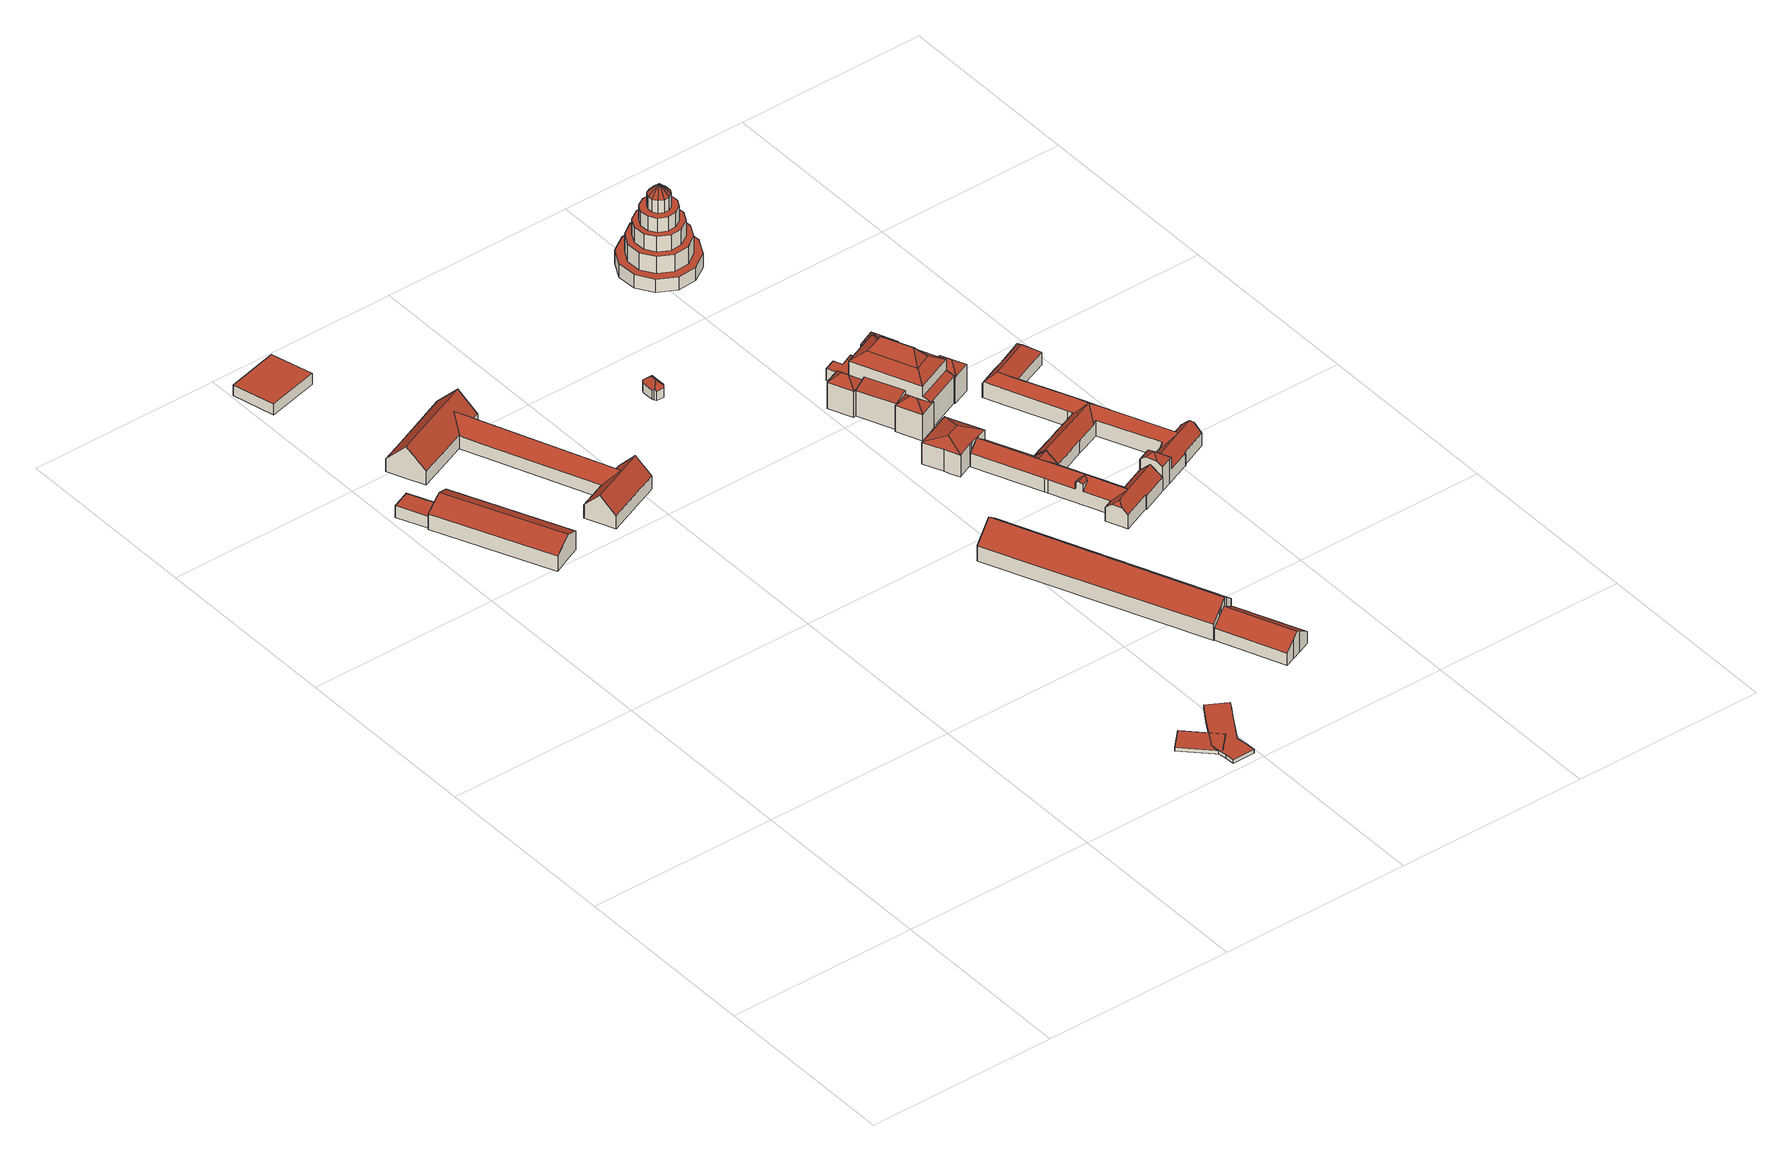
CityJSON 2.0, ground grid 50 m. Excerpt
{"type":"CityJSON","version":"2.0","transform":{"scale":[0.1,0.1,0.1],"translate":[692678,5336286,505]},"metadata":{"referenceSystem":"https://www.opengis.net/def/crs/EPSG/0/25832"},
"CityObjects":{
"building1":{"type":"Building","attributes":{"Gemeindeschluessel":"09162000","HoeheDach":"509.644","HoeheGrund":"506.340","Methode":"1000","NiedrigsteTraufeDesGebaeudes":"509.644","Geometrietyp2DReferenz":"3000","function":"51009_1610","roofType":"1000","measuredHeight":3.3},"geometry":[{"type":"Solid","lod":"2","boundaries":[[[[0,1,2,3]],[[4,0,3,5]],[[6,7,8,9]],[[10,6,9,11]],[[7,4,5,8]],[[1,10,11,2]],[[4,7,6,10,1,0]],[[11,9,8,5,3,2]]]],"semantics":{"surfaces":[{"type":"WallSurface"},{"type":"RoofSurface","Dachneigung":"90.000","Dachorientierung":"-1.000","Flaeche":"41.253","Z_MAX":"3.304","Z_MAX_ASL":"509.644","Z_MIN":"3.304","Z_MIN_ASL":"509.644"},{"type":"GroundSurface"}],"values":[[0,0,0,0,0,0,1,2]]}}]},
"building2":{"type":"Building","attributes":{"Gemeindeschluessel":"09162000","HoeheDach":"512.560","HoeheGrund":"505.940","Methode":"2000","NiedrigsteTraufeDesGebaeudes":"510.292","Geometrietyp2DReferenz":"3000","function":"51009_1610","roofType":"3100","measuredHeight":6.62},"geometry":[{"type":"Solid","lod":"2","boundaries":[[[[12,13,14,15]],[[16,17,13,12,18,19]],[[20,21,17,16]],[[21,20,22,23]],[[17,21,23,24,14,13]],[[25,26,15,14,24,23,22,27]],[[19,18,26,25]],[[27,22,20,16,19,25]],[[18,12,15,26]]]],"semantics":{"surfaces":[{"type":"WallSurface"},{"type":"RoofSurface","Dachneigung":"66.717","Dachorientierung":"245.945","Flaeche":"186.468","Z_MAX":"6.620","Z_MAX_ASL":"512.560","Z_MIN":"4.352","Z_MIN_ASL":"510.292"},{"type":"RoofSurface","Dachneigung":"68.609","Dachorientierung":"65.945","Flaeche":"114.919","Z_MAX":"6.620","Z_MAX_ASL":"512.560","Z_MIN":"5.330","Z_MIN_ASL":"511.270"},{"type":"GroundSurface"}],"values":[[0,1,2,0,0,3,0,0,0]]}}]},
"building3":{"type":"Building","attributes":{"Gemeindeschluessel":"09162000","HoeheDach":"509.440","HoeheGrund":"506.270","Methode":"2000","NiedrigsteTraufeDesGebaeudes":"509.440","Geometrietyp2DReferenz":"3000","function":"51009_1610","roofType":"1000","measuredHeight":3.17},"geometry":[{"type":"Solid","lod":"2","boundaries":[[[[28,29,30,31]],[[32,29,28,33]],[[29,32,34,30]],[[32,33,35,34]],[[33,28,31,35]],[[35,31,30,34]]]],"semantics":{"surfaces":[{"type":"WallSurface"},{"type":"RoofSurface","Dachneigung":"90.000","Dachorientierung":"-1.000","Flaeche":"156.840","Z_MAX":"3.170","Z_MAX_ASL":"509.440","Z_MIN":"3.170","Z_MIN_ASL":"509.440"},{"type":"GroundSurface"}],"values":[[0,1,0,0,0,2]]}}]},
"building4":{"type":"Building","attributes":{"Gemeindeschluessel":"09162000","HoeheDach":"515.370","HoeheGrund":"506.480","Methode":"2000","NiedrigsteTraufeDesGebaeudes":"510.100","Geometrietyp2DReferenz":"3000","function":"31001_2000","roofType":"3100","measuredHeight":8.89,"storeysAboveGround":2},"geometry":[{"type":"Solid","lod":"2","boundaries":[[[[36,37,38,39]],[[40,41,42,43,44,45,46,47]],[[46,48,47]],[[49,50,51,52,53,54,55,56,57,58,59,60]],[[39,61,54,53,62,36]],[[63,64,65,66,67,68,69,70,71,72]],[[73,74,75]],[[43,42,76,77,78,75,74,45,44]],[[79,80,81,82,66,65,64,63,72,83]],[[84,77,76]],[[85,86,87,88,62,53,52,51,50,49,60,89]],[[41,40,90,91,92,93]],[[80,79,83,94,92,91,90,95,96,97,98,99,100,59,58,57,56,55,54,61,39,38,101,102,103,104,105,106,82,81]],[[99,107,89,60,59,100]],[[77,84,105,104,103,78]],[[83,72,71,93,92,94]],[[82,106,105,84,67,66]],[[108,109,48,46,45,74,73,37,36,62,88,87,86,85,89,107]],[[75,78,103,102,101,38,37,73]],[[98,97,109,108,107,99]],[[95,90,40,47,48,109,97,96]],[[70,69,68,67,84,76,42,41,93,71]]]],"semantics":{"surfaces":[{"type":"WallSurface"},{"type":"RoofSurface","Dachneigung":"44.004","Dachorientierung":"248.010","Flaeche":"182.766","Z_MAX":"7.010","Z_MAX_ASL":"513.490","Z_MIN":"3.620","Z_MIN_ASL":"510.100"},{"type":"RoofSurface","Dachneigung":"90.000","Dachorientierung":"-1.000","Flaeche":"0.086","Z_MAX":"3.620","Z_MAX_ASL":"510.100","Z_MIN":"3.620","Z_MIN_ASL":"510.100"},{"type":"RoofSurface","Dachneigung":"44.211","Dachorientierung":"157.287","Flaeche":"96.046","Z_MAX":"7.890","Z_MAX_ASL":"514.370","Z_MIN":"3.671","Z_MIN_ASL":"510.151"},{"type":"RoofSurface","Dachneigung":"90.000","Dachorientierung":"-1.000","Flaeche":"0.467","Z_MAX":"3.620","Z_MAX_ASL":"510.100","Z_MIN":"3.620","Z_MIN_ASL":"510.100"},{"type":"RoofSurface","Dachneigung":"44.015","Dachorientierung":"68.011","Flaeche":"182.941","Z_MAX":"7.010","Z_MAX_ASL":"513.490","Z_MIN":"3.620","Z_MIN_ASL":"510.100"},{"type":"RoofSurface","Dachneigung":"89.784","Dachorientierung":"-1.000","Flaeche":"0.054","Z_MAX":"3.627","Z_MAX_ASL":"510.107","Z_MIN":"3.620","Z_MIN_ASL":"510.100"},{"type":"RoofSurface","Dachneigung":"44.772","Dachorientierung":"337.247","Flaeche":"173.576","Z_MAX":"8.890","Z_MAX_ASL":"515.370","Z_MIN":"3.670","Z_MIN_ASL":"510.150"},{"type":"GroundSurface"},{"type":"RoofSurface","Dachneigung":"44.773","Dachorientierung":"157.251","Flaeche":"156.733","Z_MAX":"8.890","Z_MAX_ASL":"515.370","Z_MIN":"3.620","Z_MIN_ASL":"510.100"},{"type":"RoofSurface","Dachneigung":"44.216","Dachorientierung":"337.285","Flaeche":"81.084","Z_MAX":"7.890","Z_MAX_ASL":"514.370","Z_MIN":"3.620","Z_MIN_ASL":"510.100"}],"values":[[0,1,2,0,0,3,4,5,0,6,7,0,8,0,0,0,0,9,0,0,0,10]]}}]},
"building5":{"type":"Building","attributes":{"Gemeindeschluessel":"09162000","HoeheDach":"507.470","HoeheGrund":"505.572","Methode":"2000","NiedrigsteTraufeDesGebaeudes":"507.470","Geometrietyp2DReferenz":"3000","function":"53001_1800","roofType":"1000","measuredHeight":1.9},"geometry":[{"type":"Solid","lod":"2","boundaries":[[[[110,111,112,113]],[[114,110,113,115]],[[116,111,110,114]],[[112,117,115,113]],[[111,116,117,112]],[[116,114,115,117]]]],"semantics":{"surfaces":[{"type":"WallSurface"},{"type":"RoofSurface","Dachneigung":"90.000","Dachorientierung":"-1.000","Flaeche":"64.745","Z_MAX":"1.898","Z_MAX_ASL":"507.470","Z_MIN":"1.898","Z_MIN_ASL":"507.470"},{"type":"GroundSurface"}],"values":[[0,0,1,2,0,0]]}}]},
"building6":{"type":"Building","attributes":{"Gemeindeschluessel":"09162000","HoeheDach":"507.580","HoeheGrund":"507.420","Methode":"2000","NiedrigsteTraufeDesGebaeudes":"507.580","Geometrietyp2DReferenz":"3000","function":"53001_1800","roofType":"1000","measuredHeight":0.16},"geometry":[{"type":"Solid","lod":"2","boundaries":[[[[118,119,120,121]],[[122,123,124,125]],[[126,127,128,129]],[[130,131,132,133,121,120,125,124,134,135,136,137,138,129,128,139,140,141,142,143]],[[144,145,141,140]],[[146,147,135,134]],[[147,148,136,135]],[[148,149,137,136]],[[150,151,132,131]],[[145,152,142,141]],[[152,153,143,142]],[[154,150,131,130]],[[123,146,134,124]],[[155,118,121,133]],[[151,155,133,132]],[[153,152,145,144,156,127,126,157,149,148,147,146,123,122,119,118,155,151,150,154]],[[149,157,138,137]],[[156,144,140,139]],[[130,143,153,154]],[[127,156,139,128]],[[157,126,129,138]],[[119,122,125,120]]]],"semantics":{"surfaces":[{"type":"WallSurface"},{"type":"GroundSurface"},{"type":"RoofSurface","Dachneigung":"90.000","Dachorientierung":"-1.000","Flaeche":"121.325","Z_MAX":"0.160","Z_MAX_ASL":"507.580","Z_MIN":"0.160","Z_MIN_ASL":"507.580"}],"values":[[0,0,0,1,0,0,0,0,0,0,0,0,0,0,0,2,0,0,0,0,0,0]]}}]},
"building7":{"type":"Building","attributes":{"Gemeindeschluessel":"09162000","HoeheDach":"515.460","HoeheGrund":"506.770","Methode":"2000","NiedrigsteTraufeDesGebaeudes":"511.047","Geometrietyp2DReferenz":"3000","function":"31001_9998","roofType":"3100","measuredHeight":8.69},"geometry":[{"type":"Solid","lod":"2","boundaries":[[[[158,159,160,161,162,163]],[[164,165,166,163,162,167]],[[168,169,170,171]],[[172,173,174,175,160,159]],[[176,171,170,164,167,162,161,160,175,174,177,178]],[[177,174,173,179]],[[178,180,181,182,176]],[[165,169,168,182,181,172,159,158,163,166]],[[179,180,178,177]],[[180,179,173,172,181]],[[169,165,164,170]],[[182,168,171,176]]]],"semantics":{"surfaces":[{"type":"WallSurface"},{"type":"GroundSurface"},{"type":"RoofSurface","Dachneigung":"50.920","Dachorientierung":"247.072","Flaeche":"407.867","Z_MAX":"8.690","Z_MAX_ASL":"515.460","Z_MIN":"4.277","Z_MIN_ASL":"511.047"},{"type":"RoofSurface","Dachneigung":"50.917","Dachorientierung":"67.073","Flaeche":"214.789","Z_MAX":"8.690","Z_MAX_ASL":"515.460","Z_MIN":"6.427","Z_MIN_ASL":"513.197"}],"values":[[0,0,0,0,1,0,0,2,0,3,0,0]]}}]},
"building8":{"type":"Building","attributes":{"Gemeindeschluessel":"09162000","HoeheDach":"510.832","HoeheGrund":"506.540","Methode":"1000","NiedrigsteTraufeDesGebaeudes":"509.058","Geometrietyp2DReferenz":"3000","function":"31001_2000","roofType":"3200","measuredHeight":4.29,"storeysAboveGround":1},"geometry":[{"type":"Solid","lod":"2","boundaries":[[[[183,184,185,186,187]],[[188,189,190,191,192,193]],[[194,195,196,197,198,199]],[[189,188,200,201,202,203,204,186,185,197,196,195,205,190]],[[206,207,208,183,187,209,210,211]],[[212,191,190,205]],[[184,198,197,185]],[[191,212,194,199,208,207,192]],[[209,187,186,204]],[[193,192,207,206,213]],[[210,209,204,203]],[[194,212,205,195]],[[193,213,200,188]],[[200,213,206,211,202,201]],[[199,198,184,183,208]],[[211,210,203,202]]]],"semantics":{"surfaces":[{"type":"WallSurface"},{"type":"GroundSurface"},{"type":"RoofSurface","Dachneigung":"43.769","Dachorientierung":"270.134","Flaeche":"7.713","Z_MAX":"4.292","Z_MAX_ASL":"510.832","Z_MIN":"2.553","Z_MIN_ASL":"509.093"},{"type":"RoofSurface","Dachneigung":"43.753","Dachorientierung":"90.131","Flaeche":"7.471","Z_MAX":"4.292","Z_MAX_ASL":"510.832","Z_MIN":"2.542","Z_MIN_ASL":"509.082"},{"type":"RoofSurface","Dachneigung":"43.788","Dachorientierung":"180.156","Flaeche":"3.555","Z_MAX":"4.292","Z_MAX_ASL":"510.832","Z_MIN":"2.553","Z_MIN_ASL":"509.093"},{"type":"RoofSurface","Dachneigung":"43.767","Dachorientierung":"0.176","Flaeche":"3.536","Z_MAX":"4.292","Z_MAX_ASL":"510.832","Z_MIN":"2.518","Z_MIN_ASL":"509.058"}],"values":[[0,0,0,1,2,0,0,3,0,4,0,0,0,0,5,0]]}}]},
"building9":{"type":"Building","attributes":{"Gemeindeschluessel":"09162000","HoeheDach":"513.392","HoeheGrund":"506.926","Methode":"1000","NiedrigsteTraufeDesGebaeudes":"510.269","Geometrietyp2DReferenz":"3000","function":"31001_2000","roofType":"3100","measuredHeight":6.47},"geometry":[{"type":"Solid","lod":"2","boundaries":[[[[214,215,216,217]],[[218,219,220,221]],[[219,218,222,223,224,225,226,227,228]],[[229,230,231,232]],[[226,225,233,234]],[[230,227,226,234,231]],[[225,224,235,233]],[[215,236,237,216]],[[214,228,227,230,229,236,215]],[[219,228,214,217,220]],[[234,233,235,238,239,221,220,217,216,237,232,231]],[[223,222,239,238]],[[224,223,238,235]],[[222,218,221,239]],[[236,229,232,237]]]],"semantics":{"surfaces":[{"type":"WallSurface"},{"type":"RoofSurface","Dachneigung":"55.209","Dachorientierung":"67.307","Flaeche":"102.122","Z_MAX":"6.466","Z_MAX_ASL":"513.392","Z_MIN":"3.346","Z_MIN_ASL":"510.272"},{"type":"RoofSurface","Dachneigung":"55.209","Dachorientierung":"247.307","Flaeche":"102.201","Z_MAX":"6.466","Z_MAX_ASL":"513.392","Z_MIN":"3.343","Z_MIN_ASL":"510.269"},{"type":"GroundSurface"}],"values":[[0,0,1,0,0,0,0,0,2,0,3,0,0,0,0]]}}]},
"building10":{"type":"Building","attributes":{"Gemeindeschluessel":"09162000","HoeheDach":"514.370","HoeheGrund":"506.710","Methode":"2000","NiedrigsteTraufeDesGebaeudes":"512.752","Geometrietyp2DReferenz":"3000","function":"31001_9998","roofType":"3200","measuredHeight":7.66,"storeysAboveGround":2},"geometry":[{"type":"Solid","lod":"2","boundaries":[[[[240,241,242,243]],[[244,245,240]],[[246,247,248,249,250,251,252,253,254,255,256,257,258,259,243,242]],[[260,261,255,254,253,262]],[[263,264,265,266,260,262,267]],[[267,262,253,252]],[[241,268,246,242]],[[244,240,243,259,258,257,269,270]],[[271,268,241,240,245,266,265,272]],[[250,264,263,267,252,251]],[[273,269,257,256,255,261]],[[271,272,248,247]],[[268,271,247,246]],[[249,248,272,265,264,250]],[[245,244,270,269,273,261,260,266]]]],"semantics":{"surfaces":[{"type":"WallSurface"},{"type":"RoofSurface","Dachneigung":"64.042","Dachorientierung":"66.395","Flaeche":"18.081","Z_MAX":"7.660","Z_MAX_ASL":"514.370","Z_MIN":"6.082","Z_MIN_ASL":"512.792"},{"type":"GroundSurface"},{"type":"RoofSurface","Dachneigung":"64.053","Dachorientierung":"246.360","Flaeche":"18.290","Z_MAX":"7.660","Z_MAX_ASL":"514.370","Z_MIN":"6.048","Z_MIN_ASL":"512.758"},{"type":"RoofSurface","Dachneigung":"72.540","Dachorientierung":"159.054","Flaeche":"37.569","Z_MAX":"7.660","Z_MAX_ASL":"514.370","Z_MIN":"6.076","Z_MIN_ASL":"512.786"},{"type":"RoofSurface","Dachneigung":"72.538","Dachorientierung":"339.051","Flaeche":"37.857","Z_MAX":"7.660","Z_MAX_ASL":"514.370","Z_MIN":"6.042","Z_MIN_ASL":"512.752"}],"values":[[0,1,2,0,3,0,0,0,4,0,0,0,0,0,5]]}}]},
"building11":{"type":"Building","attributes":{"Gemeindeschluessel":"09162000","HoeheDach":"512.940","HoeheGrund":"506.550","Methode":"2000","NiedrigsteTraufeDesGebaeudes":"510.151","Geometrietyp2DReferenz":"3000","function":"31001_3041","roofType":"3100","measuredHeight":6.39,"storeysAboveGround":1},"geometry":[{"type":"Solid","lod":"2","boundaries":[[[[274,275,276,277,278,279,280]],[[281,282,283,284]],[[285,284,283,286,287,288,289,274,280,290,291,292,293,294,295,296,297]],[[298,299,300]],[[277,301,278]],[[302,303,304,305,306]],[[275,302,306,276]],[[307,308,287,286]],[[285,297,309,310]],[[304,303,289,288]],[[311,291,290,312]],[[313,299,298,314]],[[313,315,316,310,317]],[[309,318,319,317,310]],[[292,320,321,322,293]],[[279,312,290,280]],[[323,316,315]],[[319,324,325,326,327,322,321,317]],[[287,308,305,304,288]],[[326,325,296,295]],[[319,318,324]],[[315,313,314,323]],[[327,326,295,294]],[[282,307,286,283]],[[328,317,321,320]],[[322,327,294,293]],[[296,325,324,318,309,297]],[[305,308,307,282,281,300,299,313,306]],[[277,276,306,301]],[[323,314,298,300,281,284,285,310,316]],[[317,328,311,312,279,278,301,306,313]],[[275,274,289,303,302]],[[292,291,311,328,320]]]],"semantics":{"surfaces":[{"type":"WallSurface"},{"type":"GroundSurface"},{"type":"RoofSurface","Dachneigung":"51.043","Dachorientierung":"66.958","Flaeche":"62.356","Z_MAX":"6.390","Z_MAX_ASL":"512.940","Z_MIN":"3.601","Z_MIN_ASL":"510.151"},{"type":"RoofSurface","Dachneigung":"48.278","Dachorientierung":"336.864","Flaeche":"7.133","Z_MAX":"6.390","Z_MAX_ASL":"512.940","Z_MIN":"3.607","Z_MIN_ASL":"510.157"},{"type":"RoofSurface","Dachneigung":"53.199","Dachorientierung":"336.958","Flaeche":"2.931","Z_MAX":"6.390","Z_MAX_ASL":"512.940","Z_MIN":"5.640","Z_MIN_ASL":"512.190"},{"type":"RoofSurface","Dachneigung":"47.752","Dachorientierung":"246.958","Flaeche":"32.412","Z_MAX":"6.390","Z_MAX_ASL":"512.940","Z_MIN":"3.861","Z_MIN_ASL":"510.411"},{"type":"RoofSurface","Dachneigung":"49.569","Dachorientierung":"336.864","Flaeche":"14.924","Z_MAX":"6.390","Z_MAX_ASL":"512.940","Z_MIN":"3.861","Z_MIN_ASL":"510.411"},{"type":"RoofSurface","Dachneigung":"51.080","Dachorientierung":"156.864","Flaeche":"59.711","Z_MAX":"6.390","Z_MAX_ASL":"512.940","Z_MIN":"3.880","Z_MIN_ASL":"510.430"},{"type":"RoofSurface","Dachneigung":"48.817","Dachorientierung":"246.958","Flaeche":"1.773","Z_MAX":"6.390","Z_MAX_ASL":"512.940","Z_MIN":"5.383","Z_MIN_ASL":"511.933"},{"type":"RoofSurface","Dachneigung":"53.199","Dachorientierung":"156.958","Flaeche":"2.931","Z_MAX":"6.390","Z_MAX_ASL":"512.940","Z_MIN":"5.640","Z_MIN_ASL":"512.190"},{"type":"RoofSurface","Dachneigung":"46.401","Dachorientierung":"336.864","Flaeche":"33.022","Z_MAX":"6.390","Z_MAX_ASL":"512.940","Z_MIN":"3.700","Z_MIN_ASL":"510.250"},{"type":"RoofSurface","Dachneigung":"47.752","Dachorientierung":"246.958","Flaeche":"99.200","Z_MAX":"6.390","Z_MAX_ASL":"512.940","Z_MIN":"3.889","Z_MIN_ASL":"510.439"},{"type":"RoofSurface","Dachneigung":"48.666","Dachorientierung":"156.864","Flaeche":"6.930","Z_MAX":"6.390","Z_MAX_ASL":"512.940","Z_MIN":"4.010","Z_MIN_ASL":"510.560"},{"type":"RoofSurface","Dachneigung":"51.043","Dachorientierung":"66.958","Flaeche":"83.285","Z_MAX":"6.390","Z_MAX_ASL":"512.940","Z_MIN":"3.657","Z_MIN_ASL":"510.207"}],"values":[[0,0,1,0,0,2,3,0,0,0,0,4,5,6,0,0,0,7,0,0,8,9,0,0,10,0,0,11,12,0,13,0,0]]}}]},
"building12":{"type":"Building","attributes":{"Gemeindeschluessel":"09162000","HoeheDach":"521.872","HoeheGrund":"505.524","Methode":"2000","NiedrigsteTraufeDesGebaeudes":"508.850","Geometrietyp2DReferenz":"3000","function":"31001_2000","roofType":"3400","measuredHeight":16.35,"storeysAboveGround":2},"address":[{"country":"Germany","locality":"München","thoroughfareName":"Englischer Garten 3"}],"geometry":[{"type":"Solid","lod":"2","boundaries":[[[[329,330,331,332]],[[333,334,335,336]],[[337,338,339,340,341]],[[342,343,344,345]],[[346,347,348,349,350]],[[351,352,353]],[[354,355,356,349,348]],[[343,357,358,344]],[[359,349,356]],[[354,360,361,362]],[[332,363,329]],[[364,365,366,367]],[[368,369,370,371]],[[372,368,371,373]],[[374,375,376,377]],[[374,377,378]],[[338,379,351,353,339]],[[380,381,382,383]],[[384,385,343,342]],[[369,386,352,351,379,387,370]],[[356,341,388,359]],[[389,338,337,390]],[[330,391,331]],[[385,384,392,393,378]],[[347,346,360]],[[330,329,394,395]],[[360,354,348,347]],[[396,397,398,399]],[[378,377,357,343,385]],[[400,401,402,369,368,372,334,333,403,381,380]],[[381,403,404,382]],[[363,391,405,406]],[[334,372,373,335]],[[407,355,354,362]],[[408,409,393,392,342,345]],[[330,395,405,391]],[[332,331,391,363]],[[393,410,406,405,411,412,375,374,378]],[[361,360,346,350,396,399]],[[376,412,413,414,415]],[[416,386,369,402]],[[417,415,414,364,367]],[[349,359,388,340,416,395,394,418,350]],[[419,409,408,420]],[[421,365,422]],[[329,363,406,394]],[[397,419,420,398]],[[394,406,410,418]],[[375,412,376]],[[414,413,422,365,364]],[[409,419,397,396,350,418,410,393]],[[365,421,423,400,380,383,366]],[[340,339,353,352,386,416]],[[358,357,377,376,415,417]],[[398,420,408,345,344,358,417,367,366,383,382,404,336,335,373,371,370,387,389,390,407,362,361,399]],[[388,341,340]],[[379,338,389,387]],[[390,337,341,356,355,407]],[[423,411,401,400]],[[412,411,423,421,422,413]],[[403,333,336,404]],[[411,405,395,416,402,401]],[[384,342,392]]]],"semantics":{"surfaces":[{"type":"RoofSurface","Dachneigung":"36.415","Dachorientierung":"67.037","Flaeche":"42.984","Z_MAX":"16.348","Z_MAX_ASL":"521.872","Z_MIN":"13.044","Z_MIN_ASL":"518.568"},{"type":"WallSurface"},{"type":"RoofSurface","Dachneigung":"51.493","Dachorientierung":"156.924","Flaeche":"8.341","Z_MAX":"9.426","Z_MAX_ASL":"514.950","Z_MIN":"7.286","Z_MIN_ASL":"512.810"},{"type":"RoofSurface","Dachneigung":"48.818","Dachorientierung":"247.040","Flaeche":"14.140","Z_MAX":"9.426","Z_MAX_ASL":"514.950","Z_MIN":"7.286","Z_MIN_ASL":"512.810"},{"type":"RoofSurface","Dachneigung":"51.478","Dachorientierung":"336.929","Flaeche":"7.525","Z_MAX":"9.426","Z_MAX_ASL":"514.950","Z_MIN":"7.388","Z_MIN_ASL":"512.912"},{"type":"RoofSurface","Dachneigung":"51.249","Dachorientierung":"336.928","Flaeche":"8.219","Z_MAX":"9.426","Z_MAX_ASL":"514.950","Z_MIN":"7.286","Z_MIN_ASL":"512.810"},{"type":"RoofSurface","Dachneigung":"35.036","Dachorientierung":"156.926","Flaeche":"9.845","Z_MAX":"16.348","Z_MAX_ASL":"521.872","Z_MIN":"13.044","Z_MIN_ASL":"518.568"},{"type":"RoofSurface","Dachneigung":"76.301","Dachorientierung":"247.086","Flaeche":"42.738","Z_MAX":"8.286","Z_MAX_ASL":"513.810","Z_MIN":"7.302","Z_MIN_ASL":"512.826"},{"type":"RoofSurface","Dachneigung":"48.825","Dachorientierung":"67.036","Flaeche":"13.781","Z_MAX":"9.426","Z_MAX_ASL":"514.950","Z_MIN":"7.330","Z_MIN_ASL":"512.854"},{"type":"RoofSurface","Dachneigung":"48.291","Dachorientierung":"247.108","Flaeche":"13.461","Z_MAX":"9.426","Z_MAX_ASL":"514.950","Z_MIN":"7.335","Z_MIN_ASL":"512.859"},{"type":"RoofSurface","Dachneigung":"76.499","Dachorientierung":"66.922","Flaeche":"43.748","Z_MAX":"8.287","Z_MAX_ASL":"513.811","Z_MIN":"7.286","Z_MIN_ASL":"512.810"},{"type":"RoofSurface","Dachneigung":"35.066","Dachorientierung":"336.925","Flaeche":"9.804","Z_MAX":"16.346","Z_MAX_ASL":"521.870","Z_MIN":"13.046","Z_MIN_ASL":"518.570"},{"type":"RoofSurface","Dachneigung":"48.306","Dachorientierung":"67.091","Flaeche":"13.996","Z_MAX":"9.426","Z_MAX_ASL":"514.950","Z_MIN":"7.286","Z_MIN_ASL":"512.810"},{"type":"RoofSurface","Dachneigung":"51.094","Dachorientierung":"156.928","Flaeche":"7.996","Z_MAX":"9.426","Z_MAX_ASL":"514.950","Z_MIN":"7.327","Z_MIN_ASL":"512.851"},{"type":"RoofSurface","Dachneigung":"58.487","Dachorientierung":"67.033","Flaeche":"55.561","Z_MAX":"13.046","Z_MAX_ASL":"518.570","Z_MIN":"11.206","Z_MIN_ASL":"516.730"},{"type":"RoofSurface","Dachneigung":"48.779","Dachorientierung":"67.080","Flaeche":"13.571","Z_MAX":"9.426","Z_MAX_ASL":"514.950","Z_MIN":"7.330","Z_MIN_ASL":"512.854"},{"type":"RoofSurface","Dachneigung":"51.088","Dachorientierung":"336.924","Flaeche":"8.113","Z_MAX":"9.426","Z_MAX_ASL":"514.950","Z_MIN":"7.286","Z_MIN_ASL":"512.810"},{"type":"RoofSurface","Dachneigung":"90.000","Dachorientierung":"-1.000","Flaeche":"65.514","Z_MAX":"3.326","Z_MAX_ASL":"508.850","Z_MIN":"3.326","Z_MIN_ASL":"508.850"},{"type":"RoofSurface","Dachneigung":"58.485","Dachorientierung":"247.090","Flaeche":"55.557","Z_MAX":"13.046","Z_MAX_ASL":"518.570","Z_MIN":"11.206","Z_MIN_ASL":"516.730"},{"type":"RoofSurface","Dachneigung":"58.480","Dachorientierung":"336.929","Flaeche":"27.672","Z_MAX":"13.046","Z_MAX_ASL":"518.570","Z_MIN":"11.206","Z_MIN_ASL":"516.730"},{"type":"RoofSurface","Dachneigung":"36.419","Dachorientierung":"247.085","Flaeche":"42.978","Z_MAX":"16.348","Z_MAX_ASL":"521.872","Z_MIN":"13.045","Z_MIN_ASL":"518.569"},{"type":"RoofSurface","Dachneigung":"51.491","Dachorientierung":"156.941","Flaeche":"8.163","Z_MAX":"9.426","Z_MAX_ASL":"514.950","Z_MIN":"7.286","Z_MIN_ASL":"512.810"},{"type":"RoofSurface","Dachneigung":"51.487","Dachorientierung":"336.931","Flaeche":"7.519","Z_MAX":"9.426","Z_MAX_ASL":"514.950","Z_MIN":"7.377","Z_MIN_ASL":"512.901"},{"type":"RoofSurface","Dachneigung":"58.504","Dachorientierung":"156.919","Flaeche":"27.721","Z_MAX":"13.045","Z_MAX_ASL":"518.569","Z_MIN":"11.206","Z_MIN_ASL":"516.730"},{"type":"RoofSurface","Dachneigung":"48.317","Dachorientierung":"247.082","Flaeche":"13.598","Z_MAX":"9.426","Z_MAX_ASL":"514.950","Z_MIN":"7.331","Z_MIN_ASL":"512.855"},{"type":"RoofSurface","Dachneigung":"68.790","Dachorientierung":"156.933","Flaeche":"25.612","Z_MAX":"8.286","Z_MAX_ASL":"513.810","Z_MIN":"7.305","Z_MIN_ASL":"512.829"},{"type":"RoofSurface","Dachneigung":"48.825","Dachorientierung":"247.037","Flaeche":"14.250","Z_MAX":"9.426","Z_MAX_ASL":"514.950","Z_MIN":"7.286","Z_MIN_ASL":"512.810"},{"type":"GroundSurface"},{"type":"RoofSurface","Dachneigung":"48.315","Dachorientierung":"67.084","Flaeche":"14.117","Z_MAX":"9.426","Z_MAX_ASL":"514.950","Z_MIN":"7.286","Z_MIN_ASL":"512.810"},{"type":"RoofSurface","Dachneigung":"51.127","Dachorientierung":"156.848","Flaeche":"7.822","Z_MAX":"9.426","Z_MAX_ASL":"514.950","Z_MIN":"7.335","Z_MIN_ASL":"512.859"}],"values":[[0,1,2,1,3,4,5,1,1,1,6,1,1,1,7,1,8,1,9,1,10,1,11,12,13,14,15,1,16,17,1,18,1,1,1,19,20,1,1,21,1,1,1,1,22,23,1,1,1,24,25,1,26,1,27,1,1,1,1,28,1,1,29]]}}]},
"building13":{"type":"Building","attributes":{"name":"Chinesischer Turm","Gemeindeschluessel":"09162000","HoeheDach":"529.870","HoeheGrund":"506.600","Methode":"2000","NiedrigsteTraufeDesGebaeudes":"510.370","Geometrietyp2DReferenz":"3000","function":"31001_2000","roofType":"1000","measuredHeight":23.27},"geometry":[{"type":"Solid","lod":"2","boundaries":[[[[424,425,426,427,428,429,430,431,432,433,434,435],[436,437,438,439,440,441,442,443,444,445,446,447]],[[448,449,450,451]],[[452,453,454,455]],[[456,457,458]],[[459,458,460]],[[460,461,440,439]],[[458,462,463]],[[464,465,466,467]],[[468,469,470,471]],[[472,456,458]],[[432,431,473,474]],[[475,476,477,478]],[[425,424,479,480]],[[481,482,483,484]],[[485,486,487,488,489,490]],[[491,492,493,494]],[[472,495,437,436]],[[435,434,496,497]],[[498,499,500,492,491,501,502,503,504,505,469,468],[474,473,506,507,508,509,510,480,479,497,496,511]],[[461,458,512]],[[465,513,514,466]],[[499,498,515,516]],[[517,481,484,518]],[[519,520,521,522]],[[500,499,516,523]],[[461,512,441,440]],[[524,517,518,525]],[[498,468,471,515]],[[456,472,436,447]],[[453,526,527,454]],[[426,425,480,510]],[[424,435,497,479]],[[469,505,528,470]],[[529,448,451,530]],[[460,458,461]],[[531,532,477,476]],[[487,486,521,520]],[[526,533,534,527]],[[513,535,536,514]],[[465,464,537,489,488,487,520,519,531,476,475,535,513],[534,525,518,484,483,538,530,451,450,455,454,527]],[[512,539,442,441]],[[531,519,522,532]],[[428,427,509,508]],[[458,463,539]],[[458,540,462]],[[431,430,506,473]],[[457,456,447,446]],[[429,428,508,507]],[[490,541,467,466,514,536,478,477,532,522,521,486,485]],[[533,524,525,534]],[[512,458,539]],[[449,448,529,542,482,481,517,524,533,526,453,452],[543,544,545,546,494,493,523,516,515,471,470,528]],[[463,462,444,443]],[[433,432,474,511]],[[495,472,458]],[[458,457,540]],[[482,542,538,483]],[[501,491,494,546]],[[430,429,507,506]],[[462,540,445,444]],[[537,464,467,541]],[[503,502,545,544]],[[449,452,455,450]],[[495,458,459]],[[492,500,523,493]],[[542,529,530,538]],[[434,433,511,496]],[[535,475,478,536]],[[490,489,537,541]],[[540,457,446,445]],[[502,501,546,545]],[[459,460,439,438]],[[505,504,543,528]],[[504,503,544,543]],[[427,426,510,509]],[[495,459,438,437]],[[539,463,443,442]]]],"semantics":{"surfaces":[{"type":"RoofSurface","Dachneigung":"90.000","Dachorientierung":"-1.000","Flaeche":"38.244","Z_MAX":"16.870","Z_MAX_ASL":"523.470","Z_MIN":"16.870","Z_MIN_ASL":"523.470"},{"type":"WallSurface"},{"type":"RoofSurface","Dachneigung":"43.216","Dachorientierung":"297.550","Flaeche":"2.700","Z_MAX":"23.270","Z_MAX_ASL":"529.870","Z_MIN":"20.470","Z_MIN_ASL":"527.070"},{"type":"RoofSurface","Dachneigung":"43.211","Dachorientierung":"57.385","Flaeche":"2.698","Z_MAX":"23.270","Z_MAX_ASL":"529.870","Z_MIN":"20.470","Z_MIN_ASL":"527.070"},{"type":"RoofSurface","Dachneigung":"43.205","Dachorientierung":"207.526","Flaeche":"2.714","Z_MAX":"23.270","Z_MAX_ASL":"529.870","Z_MIN":"20.470","Z_MIN_ASL":"527.070"},{"type":"RoofSurface","Dachneigung":"43.156","Dachorientierung":"327.504","Flaeche":"2.708","Z_MAX":"23.270","Z_MAX_ASL":"529.870","Z_MIN":"20.470","Z_MIN_ASL":"527.070"},{"type":"RoofSurface","Dachneigung":"90.000","Dachorientierung":"-1.000","Flaeche":"49.223","Z_MAX":"12.930","Z_MAX_ASL":"519.530","Z_MIN":"12.930","Z_MIN_ASL":"519.530"},{"type":"RoofSurface","Dachneigung":"43.227","Dachorientierung":"117.550","Flaeche":"2.700","Z_MAX":"23.270","Z_MAX_ASL":"529.870","Z_MIN":"20.470","Z_MIN_ASL":"527.070"},{"type":"RoofSurface","Dachneigung":"43.224","Dachorientierung":"87.322","Flaeche":"2.714","Z_MAX":"23.270","Z_MAX_ASL":"529.870","Z_MIN":"20.470","Z_MIN_ASL":"527.070"},{"type":"RoofSurface","Dachneigung":"90.000","Dachorientierung":"-1.000","Flaeche":"110.980","Z_MAX":"3.770","Z_MAX_ASL":"510.370","Z_MIN":"3.770","Z_MIN_ASL":"510.370"},{"type":"RoofSurface","Dachneigung":"43.194","Dachorientierung":"177.071","Flaeche":"2.705","Z_MAX":"23.270","Z_MAX_ASL":"529.870","Z_MIN":"20.470","Z_MIN_ASL":"527.070"},{"type":"RoofSurface","Dachneigung":"43.198","Dachorientierung":"237.392","Flaeche":"2.708","Z_MAX":"23.270","Z_MAX_ASL":"529.870","Z_MIN":"20.470","Z_MIN_ASL":"527.070"},{"type":"GroundSurface"},{"type":"RoofSurface","Dachneigung":"43.178","Dachorientierung":"147.529","Flaeche":"2.703","Z_MAX":"23.270","Z_MAX_ASL":"529.870","Z_MIN":"20.470","Z_MIN_ASL":"527.070"},{"type":"RoofSurface","Dachneigung":"90.000","Dachorientierung":"-1.000","Flaeche":"70.705","Z_MAX":"8.620","Z_MAX_ASL":"515.220","Z_MIN":"8.620","Z_MIN_ASL":"515.220"},{"type":"RoofSurface","Dachneigung":"43.178","Dachorientierung":"357.066","Flaeche":"2.701","Z_MAX":"23.270","Z_MAX_ASL":"529.870","Z_MIN":"20.470","Z_MIN_ASL":"527.070"},{"type":"RoofSurface","Dachneigung":"43.224","Dachorientierung":"267.312","Flaeche":"2.704","Z_MAX":"23.270","Z_MAX_ASL":"529.870","Z_MIN":"20.470","Z_MIN_ASL":"527.070"},{"type":"RoofSurface","Dachneigung":"43.193","Dachorientierung":"27.542","Flaeche":"2.720","Z_MAX":"23.270","Z_MAX_ASL":"529.870","Z_MIN":"20.470","Z_MIN_ASL":"527.070"}],"values":[[0,1,1,2,3,1,4,1,1,5,1,1,1,1,1,1,1,1,6,7,1,1,1,1,1,1,1,1,1,1,1,1,1,1,8,1,1,1,1,9,1,1,1,10,11,1,1,1,12,1,13,14,1,1,15,16,1,1,1,1,1,1,1,17,1,1,1,1,1,1,1,1,1,1,1,1,1]]}}]},
"building14":{"type":"Building","attributes":{"Gemeindeschluessel":"09162000","HoeheDach":"515.700","HoeheGrund":"506.530","Methode":"2000","NiedrigsteTraufeDesGebaeudes":"509.844","Geometrietyp2DReferenz":"3000","function":"31001_9998","roofType":"3200","measuredHeight":9.17,"storeysAboveGround":1},"address":[{"country":"Germany","locality":"München","thoroughfareName":"Englischer Garten 2"}],"geometry":[{"type":"Solid","lod":"2","boundaries":[[[[547,548,549,550,551,552,553,554,555,556,557,558,559,560,561,562,563,564,565,566,567,568,569,570,571,572,573,574,575,576,577,578,579,580,581,582,583,584,585,586,587,588,589,590,591,592,593,594,595,596,597,598,599,600,601,602,603,604,605,606,607,608,609,610,611,612,613,614,615,616,617,618,619,620,621,622]],[[623,624,625,626]],[[627,628,591,590]],[[629,598,597,596,630,631]],[[601,600,599,598,629,632,633,634,635,602]],[[636,637,638,639,640]],[[641,642,630,596,595,594,593,643]],[[576,644,645,646,578,577]],[[647,648,649,650,651,652,653,654,655,656,657,658]],[[652,651,650,659,613,612,611,610,609,608,654,653]],[[660,661,662,658,663,664,665,666,667,668,646,645]],[[639,638,561,560]],[[667,666,581,580]],[[655,654,608,607,606,605,669,656]],[[670,671,672,663,658,657,673,674,675,676]],[[625,624,677,678,679,680,659,650,649,681]],[[555,554,553,552,551,682,683,684,685,686,687,688,556]],[[680,679,678,677,617,616,615,614,613,659]],[[689,669,605,604]],[[686,690,691,637,636,687]],[[692,682,551,550]],[[585,672,671,670,587,586]],[[657,656,669,689,693,635,634,674,673]],[[637,691,694,695,696,697,566,565,564,563,562,561,638]],[[686,685,698,694,691,690]],[[688,687,636,699,700]],[[674,701,702,703,642,641,643,704,628,627,675]],[[665,664,663,672,585,584,583,582,581,666]],[[705,706,707,708,709,710,658,662,661,660,645,644]],[[630,642,703,631]],[[711,621,620,619,623,626]],[[704,643,593,592,591,628]],[[688,700,557,556]],[[575,574,573,707,706,705,644,576]],[[572,571,570,569,712,710,709,708,707,573]],[[558,557,700,699,640,639,560,559]],[[684,683,682,692,713,714,715,716,711,626,625,681,649,717,698,685]],[[588,587,670,676,675,627,590,589]],[[718,719,697,696,649,648,647,658,710,712]],[[668,667,580,579,578,646]],[[633,632,629,631,703,702,701,674,634]],[[619,618,617,677,624,623]],[[689,604,603,602,635,693]],[[567,566,697,719,718,712,569,568]],[[636,640,699]],[[717,649,696,695,694,698]],[[549,548,547,622,621,711,716,715,714,713,692,550]]]],"semantics":{"surfaces":[{"type":"GroundSurface"},{"type":"RoofSurface","Dachneigung":"43.533","Dachorientierung":"69.104","Flaeche":"0.842","Z_MAX":"6.470","Z_MAX_ASL":"513.000","Z_MIN":"5.620","Z_MIN_ASL":"512.150"},{"type":"WallSurface"},{"type":"RoofSurface","Dachneigung":"50.055","Dachorientierung":"339.063","Flaeche":"8.589","Z_MAX":"9.170","Z_MAX_ASL":"515.700","Z_MIN":"6.706","Z_MIN_ASL":"513.236"},{"type":"RoofSurface","Dachneigung":"48.993","Dachorientierung":"69.083","Flaeche":"113.564","Z_MAX":"6.474","Z_MAX_ASL":"513.004","Z_MIN":"3.416","Z_MIN_ASL":"509.946"},{"type":"RoofSurface","Dachneigung":"47.670","Dachorientierung":"340.023","Flaeche":"67.351","Z_MAX":"6.474","Z_MAX_ASL":"513.004","Z_MIN":"3.938","Z_MIN_ASL":"510.468"},{"type":"RoofSurface","Dachneigung":"49.125","Dachorientierung":"249.049","Flaeche":"72.968","Z_MAX":"6.474","Z_MAX_ASL":"513.004","Z_MIN":"3.964","Z_MIN_ASL":"510.494"},{"type":"RoofSurface","Dachneigung":"43.011","Dachorientierung":"339.092","Flaeche":"16.292","Z_MAX":"6.474","Z_MAX_ASL":"513.004","Z_MIN":"3.416","Z_MIN_ASL":"509.946"},{"type":"RoofSurface","Dachneigung":"46.461","Dachorientierung":"69.021","Flaeche":"10.827","Z_MAX":"9.170","Z_MAX_ASL":"515.700","Z_MIN":"6.670","Z_MIN_ASL":"513.200"},{"type":"RoofSurface","Dachneigung":"49.120","Dachorientierung":"69.081","Flaeche":"82.210","Z_MAX":"6.474","Z_MAX_ASL":"513.004","Z_MIN":"3.314","Z_MIN_ASL":"509.844"},{"type":"RoofSurface","Dachneigung":"50.055","Dachorientierung":"159.061","Flaeche":"8.706","Z_MAX":"9.170","Z_MAX_ASL":"515.700","Z_MIN":"6.722","Z_MIN_ASL":"513.252"},{"type":"RoofSurface","Dachneigung":"46.421","Dachorientierung":"339.411","Flaeche":"48.690","Z_MAX":"6.474","Z_MAX_ASL":"513.004","Z_MIN":"4.015","Z_MIN_ASL":"510.545"},{"type":"RoofSurface","Dachneigung":"47.671","Dachorientierung":"160.023","Flaeche":"75.588","Z_MAX":"6.474","Z_MAX_ASL":"513.004","Z_MIN":"3.615","Z_MIN_ASL":"510.145"},{"type":"RoofSurface","Dachneigung":"46.419","Dachorientierung":"69.853","Flaeche":"12.745","Z_MAX":"6.474","Z_MAX_ASL":"513.004","Z_MIN":"3.520","Z_MIN_ASL":"510.050"},{"type":"RoofSurface","Dachneigung":"42.992","Dachorientierung":"159.052","Flaeche":"59.925","Z_MAX":"6.474","Z_MAX_ASL":"513.004","Z_MIN":"3.325","Z_MIN_ASL":"509.855"},{"type":"RoofSurface","Dachneigung":"48.985","Dachorientierung":"249.052","Flaeche":"66.056","Z_MAX":"6.474","Z_MAX_ASL":"513.004","Z_MIN":"3.402","Z_MIN_ASL":"509.932"},{"type":"RoofSurface","Dachneigung":"46.421","Dachorientierung":"159.411","Flaeche":"50.107","Z_MAX":"6.474","Z_MAX_ASL":"513.004","Z_MIN":"3.314","Z_MIN_ASL":"509.844"},{"type":"RoofSurface","Dachneigung":"46.462","Dachorientierung":"249.021","Flaeche":"2.761","Z_MAX":"9.170","Z_MAX_ASL":"515.700","Z_MIN":"7.883","Z_MIN_ASL":"514.413"},{"type":"RoofSurface","Dachneigung":"42.987","Dachorientierung":"339.063","Flaeche":"29.358","Z_MAX":"6.474","Z_MAX_ASL":"513.004","Z_MIN":"3.360","Z_MIN_ASL":"509.890"}],"values":[[0,1,2,2,2,3,2,2,4,2,5,2,2,2,6,7,2,2,2,8,2,2,9,2,2,10,11,2,12,13,2,2,2,2,2,2,14,2,15,2,16,2,2,2,17,18,2]]}}]}
},
"vertices":[
[46,1785,46],[12,1860,46],[12,1860,13],[46,1785,13],[88,1804,46],[88,1804,13],[59,1880,46],[92,1806,46],[92,1806,13],[59,1880,13],[54,1878,46],[54,1878,13],
[88,1804,72],[92,1806,75],[92,1806,9],[88,1804,9],[227,1510,76],[94,1807,76],[46,1785,53],[178,1489,53],[257,1523,63],[124,1820,63],[257,1523,9],[124,1820,9],[94,1807,9],[178,1489,9],[46,1785,9],[227,1510,9],
[0,2425,44],[134,2458,44],[134,2458,13],[0,2425,13],[163,2348,44],[28,2315,44],[163,2348,13],[28,2315,13],
[354,1997,53],[336,1990,53],[336,1990,15],[354,1997,15],[412,1628,52],[411,1627,52],[453,1610,85],[441,1640,85],[306,1975,85],[293,2006,85],[276,1962,51],[298,1906,51],[275,1962,51],[158,2026,51],[237,2059,51],[267,2071,51],[297,2084,51],[314,2091,51],[314,2091,15],[297,2084,15],[267,2071,15],[237,2059,15],[158,2026,15],[96,2000,15],[96,2000,51],[334,2044,15],[334,2044,104],[442,1551,52],[472,1564,52],[502,1576,52],[520,1584,52],[504,1622,94],[487,1614,94],[456,1602,94],[426,1589,94],[354,1559,94],[370,1521,52],[337,1988,51],[336,1988,51],[380,1878,51],[471,1653,51],[471,1654,51],[469,1653,53],[442,1551,15],[472,1564,15],[502,1576,15],[520,1584,15],[370,1521,15],[488,1660,51],[178,1978,104],[256,2011,104],[286,2023,104],[316,2036,104],[116,1952,104],[412,1628,15],[411,1627,15],[338,1597,15],[338,1597,52],[354,1559,15],[298,1906,15],[275,1962,15],[275,1963,15],[197,1931,15],[136,1906,15],[116,1952,15],[337,1988,15],[380,1878,15],[469,1653,15],[471,1654,15],[488,1660,15],[504,1622,15],[136,1906,53],[197,1931,52],[275,1963,52],
[850,128,25],[892,171,25],[892,171,15],[850,128,15],[926,52,25],[926,52,15],[968,95,25],[968,95,15],
[978,67,26],[982,40,26],[982,40,16],[978,67,16],[982,38,26],[983,12,26],[983,12,16],[982,38,16],[918,82,26],[920,85,26],[920,85,16],[918,82,16],[1046,177,16],[1035,157,16],[1034,156,16],[1020,135,16],[923,10,16],[922,34,16],[917,70,16],[917,74,16],[918,78,16],[922,89,16],[969,167,16],[970,168,16],[983,188,16],[994,207,16],[969,167,26],[970,168,26],[923,10,26],[922,34,26],[917,70,26],[917,74,26],[1035,157,26],[1034,156,26],[983,188,26],[994,207,26],[1046,177,26],[1020,135,26],[922,89,26],[918,78,26],
[926,931,61],[962,947,93],[962,947,18],[926,931,18],[925,931,18],[925,931,60],[1161,381,18],[1161,381,63],[995,768,61],[995,768,18],[1191,394,89],[1186,392,85],[1186,392,18],[1191,394,18],[975,952,105],[1001,963,82],[1001,963,18],[975,952,18],[1208,401,18],[1234,412,18],[1214,404,18],[1234,412,82],[1214,404,100],[1208,401,105],[1208,401,104],
[723,1873,45],[726,1877,41],[726,1877,15],[723,1873,15],[723,1873,44],[745,1825,15],[748,1830,15],[753,1837,15],[753,1837,41],[748,1830,46],[745,1825,41],[749,1871,46],[749,1871,15],[748,1872,15],[744,1876,15],[744,1876,41],[748,1872,46],[726,1826,15],[724,1829,15],[723,1831,15],[720,1837,15],[720,1868,15],[753,1866,15],[724,1829,45],[736,1842,58],[736,1860,58],[720,1868,41],[720,1837,41],[723,1831,44],[753,1866,41],[726,1826,41],
[1258,219,71],[1233,209,53],[1233,209,19],[1258,219,19],[1316,243,53],[1285,230,76],[1285,230,19],[1316,243,19],[1309,260,53],[1243,416,53],[1234,412,60],[1214,403,75],[1208,401,80],[1202,399,84],[1274,226,84],[1186,392,72],[1191,394,75],[1191,394,19],[1186,392,19],[1214,403,19],[1208,401,19],[1234,412,19],[1161,381,53],[1161,381,19],[1243,416,19],[1309,260,19],
[1182,1228,78],[1156,1219,78],[1156,1219,17],[1182,1228,17],[1142,1320,78],[1132,1263,94],[1132,1211,17],[1124,1208,17],[1087,1192,17],[1084,1191,17],[1083,1190,17],[1074,1213,17],[1067,1230,17],[1045,1281,17],[1046,1281,17],[1093,1301,17],[1125,1315,17],[1142,1322,17],[1142,1321,17],[1142,1320,17],[1046,1281,79],[1093,1301,78],[1045,1281,78],[1074,1213,78],[1083,1190,78],[1084,1191,78],[1094,1248,94],[1067,1230,78],[1132,1211,78],[1142,1322,78],[1142,1321,78],[1124,1208,78],[1087,1192,78],[1125,1315,78],
[1232,1112,16],[1232,1112,54],[1243,1085,79],[1253,1060,56],[1253,1060,52],[1254,1057,52],[1254,1057,16],[1201,1027,54],[1198,1033,54],[1198,1033,16],[1201,1027,16],[1263,879,16],[1124,1208,16],[1132,1210,16],[1156,1219,16],[1182,1228,16],[1258,1047,16],[1318,901,16],[1384,928,16],[1406,874,16],[1337,844,16],[1336,846,16],[1261,814,16],[1239,869,16],[1228,962,72],[1246,970,72],[1228,962,54],[1249,1059,56],[1231,1114,52],[1182,1228,52],[1156,1219,74],[1150,1217,79],[1211,1072,79],[1124,1208,54],[1132,1210,62],[1239,869,54],[1263,879,54],[1318,901,54],[1258,1047,52],[1257,964,79],[1232,953,79],[1254,952,72],[1236,944,54],[1300,863,79],[1246,852,70],[1261,845,79],[1384,928,53],[1394,903,79],[1406,874,54],[1236,944,72],[1255,829,69],[1261,814,56],[1336,846,56],[1337,844,54],[1320,902,52],
[1202,1457,136],[1152,1574,136],[1138,1543,169],[1170,1468,169],[1073,1658,39],[1102,1670,39],[1102,1670,5],[1073,1658,5],[1221,1593,79],[1228,1596,79],[1195,1610,100],[1183,1576,78],[1222,1592,78],[1107,1356,79],[1080,1420,79],[1080,1420,5],[1107,1356,5],[1251,1418,79],[1263,1451,100],[1256,1467,100],[1224,1481,78],[1251,1417,78],[1200,1659,79],[1158,1640,79],[1189,1626,100],[1268,1499,79],[1262,1497,79],[1262,1498,78],[1087,1422,79],[1087,1422,5],[1224,1481,88],[1295,1436,79],[1295,1436,5],[1268,1499,5],[1157,1437,136],[1039,1516,79],[1013,1579,79],[1013,1579,5],[1039,1516,5],[1146,1663,39],[1156,1640,39],[1156,1640,5],[1146,1663,5],[1111,1648,39],[1111,1648,5],[1124,1439,88],[1083,1534,88],[1046,1518,78],[1086,1423,78],[1124,1439,78],[1201,1659,79],[1057,1598,39],[1048,1621,39],[1048,1621,5],[1057,1598,5],[1118,1389,100],[1112,1405,100],[1156,1640,78],[1201,1659,5],[1183,1576,88],[1228,1596,5],[1221,1593,5],[1107,1555,136],[1150,1375,79],[1151,1375,78],[1241,1441,117],[1168,1614,117],[1247,1416,78],[1245,1419,80],[1245,1419,5],[1247,1416,5],[1056,1598,39],[1068,1571,39],[1168,1614,39],[1083,1636,39],[1083,1636,5],[1068,1571,117],[1141,1398,117],[1262,1497,5],[1155,1377,5],[1155,1377,78],[1141,1398,88],[1068,1571,78],[1083,1534,78],[1051,1549,100],[1040,1516,79],[1046,1519,79],[1168,1614,78],[1046,1519,5],[1241,1441,88],[1154,1380,80],[1154,1380,5],[1055,1597,79],[1044,1565,100],[1056,1598,78],
[999,2168,185],[1020,2157,185],[1043,2159,185],[1062,2171,185],[1073,2192,185],[1072,2215,185],[1059,2234,185],[1039,2245,185],[1016,2244,185],[996,2232,185],[985,2211,185],[986,2188,185],[1021,2227,185],[1035,2228,185],[1048,2221,185],[1055,2210,185],[1056,2195,185],[1049,2183,185],[1037,2175,185],[1023,2175,185],[1011,2181,185],[1003,2193,185],[1003,2207,185],[1009,2220,185],[1013,2125,102],[977,2144,102],[977,2144,54],[1013,2125,54],[955,2178,102],[953,2218,102],[953,2218,54],[955,2178,54],[1009,2220,221],[1003,2207,221],[1029,2201,249],[1048,2221,221],[1055,2210,221],[1056,2195,221],[1011,2181,221],[1023,2175,221],[1008,2105,54],[963,2129,54],[963,2129,16],[1008,2105,16],[971,2183,145],[970,2214,145],[970,2214,102],[971,2183,102],[1021,2227,221],[1039,2245,145],[1016,2244,145],[956,2268,54],[999,2295,54],[999,2295,16],[956,2268,16],[999,2168,145],[1020,2157,145],[1103,2225,102],[1105,2185,102],[1105,2185,54],[1103,2225,54],[1125,2180,16],[1126,2180,16],[1126,2180,54],[1125,2180,54],[1102,2135,54],[1102,2135,16],[1088,2188,145],[1074,2161,145],[1074,2161,102],[1088,2188,102],[1035,2228,221],[985,2211,145],[986,2188,145],[988,2157,145],[1016,2142,145],[1047,2144,145],[1087,2220,145],[1070,2246,145],[1042,2260,145],[1011,2259,145],[984,2242,145],[1059,2234,145],[1072,2215,145],[1073,2192,145],[1062,2171,145],[1043,2159,145],[996,2232,145],[1049,2183,221],[935,2172,54],[935,2172,16],[988,2157,102],[1016,2142,102],[1082,2258,102],[1082,2258,54],[1096,2274,54],[1123,2231,54],[1123,2231,16],[1096,2274,16],[1047,2144,102],[1046,2277,102],[1046,2277,54],[972,2253,102],[972,2253,54],[984,2242,102],[1053,2128,102],[1053,2128,54],[1050,2298,54],[1050,2298,16],[1006,2275,102],[1006,2275,54],[933,2222,54],[933,2222,16],[1059,2108,54],[1086,2149,54],[1037,2175,221],[1003,2193,221],[1059,2108,16],[1086,2149,102],[1011,2259,102],[1042,2260,102],[1070,2246,102],[1087,2220,102],
[1570,946,15],[1556,940,15],[1554,939,15],[1501,916,15],[1502,914,15],[1490,910,15],[1490,909,15],[1443,890,15],[1443,889,15],[1435,886,15],[1406,874,15],[1401,887,15],[1390,914,15],[1384,928,15],[1413,940,15],[1419,943,15],[1420,943,15],[1467,963,15],[1468,963,15],[1479,968,15],[1479,969,15],[1414,1118,15],[1412,1122,15],[1404,1118,15],[1401,1117,15],[1354,1098,15],[1346,1095,15],[1319,1084,15],[1305,1078,15],[1254,1057,15],[1242,1086,15],[1232,1112,15],[1282,1132,15],[1297,1138,15],[1322,1149,15],[1331,1152,15],[1377,1171,15],[1385,1174,15],[1389,1176,15],[1386,1183,15],[1384,1187,15],[1323,1331,15],[1302,1382,15],[1300,1386,15],[1350,1407,15],[1356,1409,15],[1379,1418,15],[1387,1422,15],[1449,1449,15],[1453,1450,15],[1475,1398,15],[1476,1396,15],[1409,1368,15],[1379,1355,15],[1378,1355,15],[1377,1355,15],[1378,1354,15],[1419,1255,15],[1437,1212,15],[1440,1205,15],[1441,1202,15],[1462,1153,15],[1467,1142,15],[1468,1140,15],[1532,992,15],[1533,991,15],[1534,989,15],[1535,989,15],[1549,995,15],[1550,996,15],[1556,999,15],[1563,981,15],[1566,973,15],[1568,967,15],[1575,948,15],[1571,946,15],[1566,973,72],[1563,981,71],[1559,971,80],[1568,967,72],[1300,1386,55],[1350,1407,56],[1476,1396,49],[1453,1450,51],[1475,1398,51],[1409,1368,49],[1379,1355,48],[1378,1355,48],[1377,1355,49],[1407,906,107],[1419,943,83],[1413,940,83],[1384,928,82],[1390,914,95],[1387,1422,56],[1449,1449,55],[1379,1418,56],[1254,1057,51],[1242,1086,80],[1232,1112,55],[1436,1127,80],[1500,978,80],[1512,951,80],[1533,991,49],[1532,992,49],[1468,1140,50],[1467,1142,50],[1462,1153,50],[1441,1202,51],[1440,1205,51],[1409,1192,80],[1422,1160,80],[1534,989,52],[1293,1107,80],[1342,1127,80],[1388,1146,80],[1385,1174,55],[1377,1171,55],[1331,1152,55],[1322,1149,55],[1297,1138,55],[1282,1132,55],[1437,1212,51],[1384,1187,59],[1386,1183,59],[1389,1176,59],[1345,1340,80],[1332,1371,80],[1302,1382,60],[1323,1331,60],[1556,999,51],[1550,996,51],[1549,995,51],[1535,989,52],[1545,965,80],[1502,914,49],[1490,910,49],[1490,909,49],[1443,890,49],[1443,890,82],[1443,889,83],[1435,886,83],[1419,1255,50],[1432,916,82],[1420,943,82],[1501,916,50],[1378,1354,49],[1420,943,49],[1467,963,49],[1468,963,49],[1479,968,60],[1432,916,80],[1401,887,94],[1406,874,83],[1366,1386,80],[1396,1399,80],[1435,1415,80],[1356,1409,56],[1305,1078,51],[1319,1084,51],[1346,1095,51],[1354,1098,51],[1401,1117,51],[1404,1118,51],[1575,948,51],[1412,1122,59],[1554,939,50],[1556,940,50],[1570,946,51],[1571,946,51],[1478,936,80],[1414,1118,59],[1479,969,60]
]}
